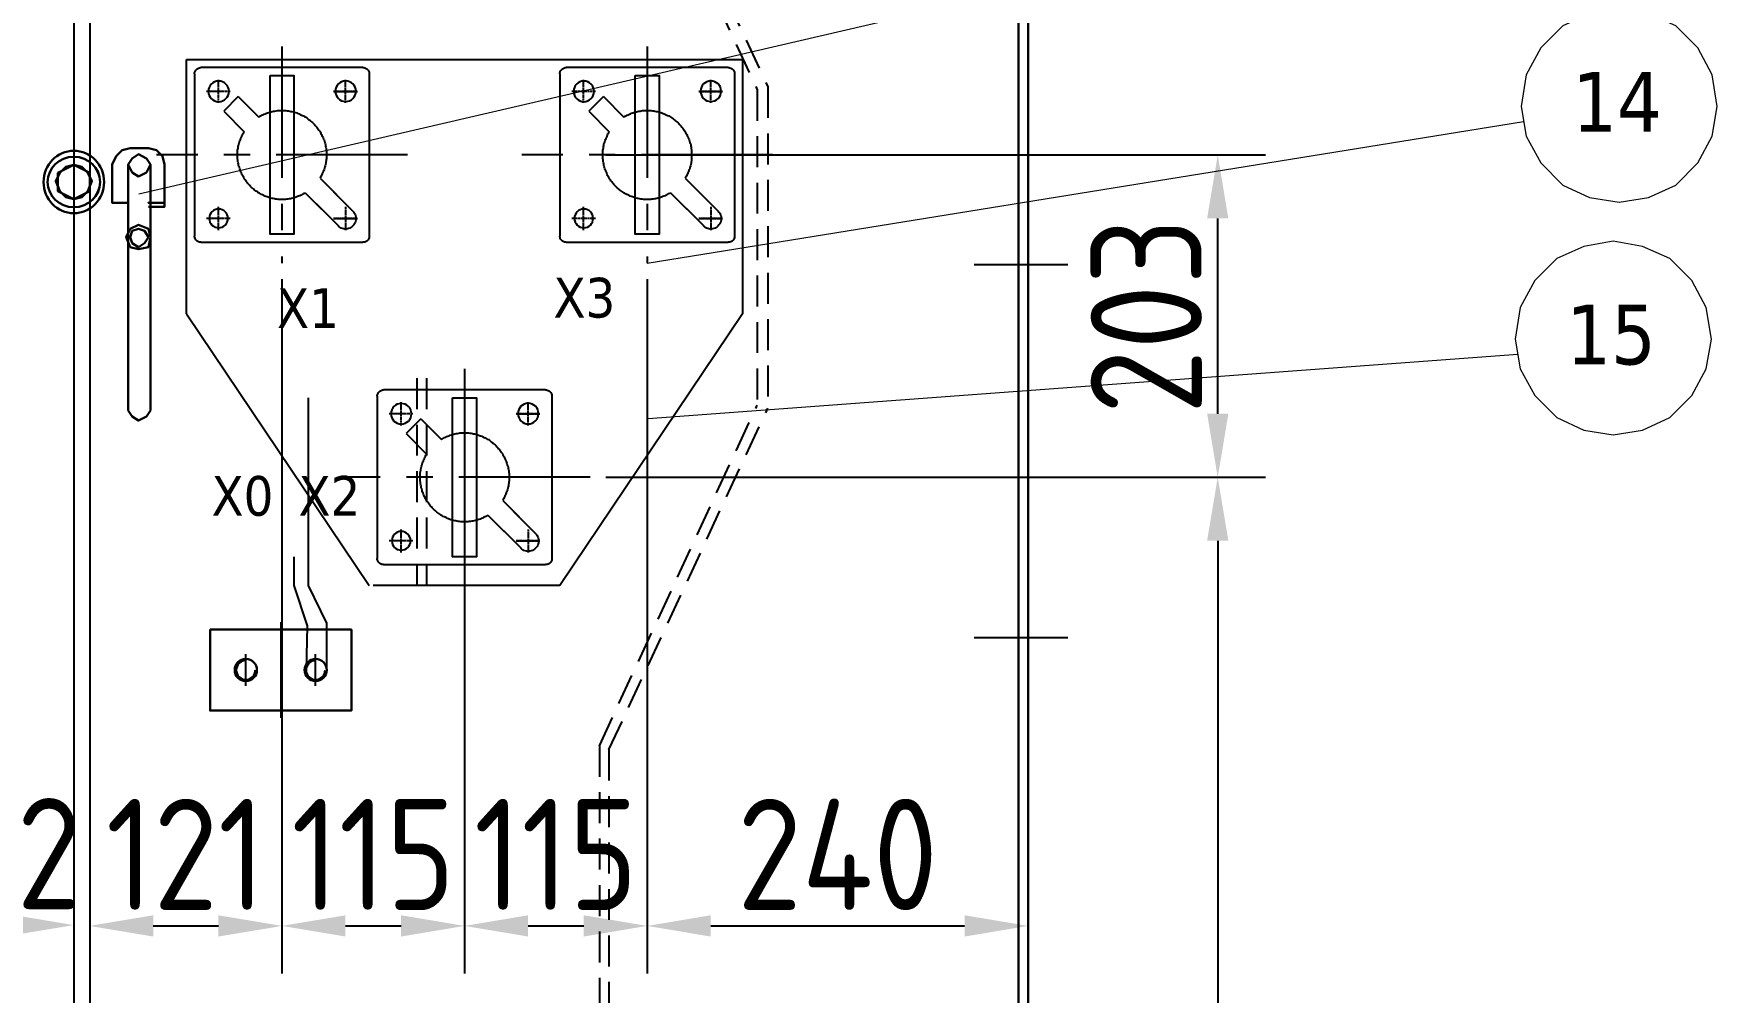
# Model space of a CAD drawing. Header units: millimetres. Extents: x 208456 to 224154, y -159503 to -153953.
# Drawn here: x 218347 to 219407, y -156189 to -155585 of the extents above; entities that cross this region are included whole.
import ezdxf

# ---------------------------------------------------------------- set-up
doc = ezdxf.new("R2010")
doc.units = ezdxf.units.MM
doc.header["$LTSCALE"] = 13
doc.linetypes.add('CENTERX2', pattern=[101.6, 63.5, -12.7, 12.7, -12.7])
doc.linetypes.add('DASHED', pattern=[0.75, 0.5, -0.25])
for name, color, linetype in [('1', 4, 'Continuous'), ('2细线层', 4, 'Continuous'), ('4虚线层', 6, 'DASHED'), ('粗实线', 4, 'Continuous')]:
    doc.layers.add(name, color=color, linetype=linetype)
doc.layers.add('标注、文本', color=3, linetype='Continuous', lineweight=25)
doc.layers.add('铁心', color=3, linetype='Continuous', lineweight=0)
doc.styles.get("Standard").update_dxf_attribs({"font": 'gbenor.shx', "bigfont": 'gbcbig.shx'})
doc.styles.add('Tahoma$001', font='tahoma.ttf', dxfattribs={"height": 2.159784})
doc.dimstyles.new('1-15', dxfattribs={"dimscale": 20, "dimtxt": 3.5, "dimasz": 2, "dimexe": 1.5, "dimexo": 0.5, "dimgap": 0.5, "dimtad": 1, "dimtoh": 1, "dimdec": 1, "dimdsep": 46, "dimtxsty": 'Standard', "dimcen": 2.5, "dimclrd": 3, "dimclre": 3, "dimclrt": 3, "dimadec": 0, "dimazin": 2, "dimtfac": 1, "dimtdec": 1, "dimtmove": 0, "dimatfit": 2, "dimfxl": 1, "dimarcsym": 0})

# ---------------------------------------------------------------- blocks, each defined once
blk = doc.blocks.new('A$C5EF15113')
at = {"layer": '1', "color": 1, "linetype": 'CENTERX2', "lineweight": -3, "ltscale": 0.1}
for p, q in [((79, 136.4), (79, 0)), ((0, 68.2), (158, 68.2))]:
    blk.add_line(p, q, dxfattribs=at)
at = {"layer": '2细线层'}
for points in [[(28, 123.2), (27.4, 123.2), (26.9, 123.1), (26.4, 122.9), (25.9, 122.7), (25.5, 122.4), (25.1, 122), (24.7, 121.6), (24.4, 121.2), (24.3, 120.7), (24.1, 120.2), (24, 119.8), (24, 119.2)], [(24, 119.2), (24, 17.1)], [(28, 123.2), (130, 123.2)], [(134, 119.2), (134, 119.8), (133.9, 120.2), (133.7, 120.7), (133.5, 121.2), (133.2, 121.6), (132.8, 122), (132.4, 122.4), (132, 122.7), (131.5, 122.9), (131, 123.1), (130.6, 123.2), (130, 123.2)], [(134, 119.2), (134, 17.1)], [(32.5, 108.2), (31.5, 108.2)], [(31.6, 108.2), (32.6, 108.2)], [(33, 108.2), (32.7, 108.2)], [(32.8, 108.2), (33.1, 108.2)], [(34.5, 108.2), (33.2, 108.2)], [(33.3, 108.2), (34.6, 108.2)], [(35, 108.2), (34.8, 108.2)], [(34.9, 108.2), (35.1, 108.2)], [(36.5, 108.2), (35.3, 108.2)], [(35.4, 108.2), (36.6, 108.2)], [(37, 108.2), (36.7, 108.2)], [(36.8, 108.2), (37.1, 108.2)], [(37.3, 108.2), (38.6, 108.2)], [(38.5, 108.2), (37.3, 108.2)], [(39, 108.2), (38.8, 108.2)], [(38.9, 108.2), (39.1, 108.2)], [(39, 114.6), (39, 115.5)], [(39, 114.6), (39, 115.5)], [(39, 114.1), (39, 114.3)], [(39, 114.1), (39, 114.3)], [(39, 112.6), (39, 113.8)], [(39, 112.6), (39, 113.8)], [(39, 112.1), (39, 112.3)], [(39, 112.1), (39, 112.3)], [(39, 110.6), (39, 111.9)], [(39, 110.6), (39, 111.9)], [(39, 110.1), (39, 110.3)], [(39, 110.1), (39, 110.3)], [(39, 108.5), (39, 109.8)], [(39, 108.5), (39, 109.8)], [(39, 108.1), (39, 108.4)], [(39, 108.1), (39, 108.4)], [(39, 106.6), (39, 107.9)], [(39, 106.6), (39, 107.9)], [(39, 106.1), (39, 106.3)], [(39, 106.1), (39, 106.3)], [(40.5, 108.2), (39.3, 108.2)], [(39.4, 108.2), (40.6, 108.2)], [(41, 108.2), (40.7, 108.2)], [(40.8, 108.2), (41.1, 108.2)], [(42.5, 108.2), (41.3, 108.2)], [(41.4, 108.2), (42.6, 108.2)], [(43.1, 108.2), (42.8, 108.2)], [(42.9, 108.2), (43.2, 108.2)], [(43.3, 108.2), (44.6, 108.2)], [(44.5, 108.2), (43.3, 108.2)], [(44.8, 108.2), (45.1, 108.2)], [(45, 108.2), (44.8, 108.2)], [(46.4, 108.2), (45.3, 108.2)], [(45.4, 108.2), (46.5, 108.2)], [(111.6, 108.2), (112.6, 108.2)], [(112.9, 108.2), (113.1, 108.2)], [(113.4, 108.2), (114.7, 108.2)], [(114.9, 108.2), (115.2, 108.2)], [(115.5, 108.2), (116.6, 108.2)], [(116.9, 108.2), (117.2, 108.2)], [(117.4, 108.2), (118.7, 108.2)], [(119, 114.6), (119, 115.5)], [(119, 114.1), (119, 114.3)], [(119, 112.5), (119, 113.8)], [(119, 112.1), (119, 112.3)], [(119, 110.6), (119, 111.9)], [(119, 110.1), (119, 110.3)], [(119, 108.5), (119, 109.8)], [(119, 108.1), (119, 108.4)], [(119, 108.2), (119.2, 108.2)], [(119, 106.6), (119, 107.9)], [(119, 106.1), (119, 106.3)], [(119.5, 108.2), (120.6, 108.2)], [(120.9, 108.2), (121.2, 108.2)], [(121.4, 108.2), (122.7, 108.2)], [(123, 108.2), (123.2, 108.2)], [(123.4, 108.2), (124.7, 108.2)], [(124.9, 108.2), (125.2, 108.2)], [(125.4, 108.2), (126.5, 108.2)], [(39, 104.6), (39, 105.8)], [(39, 104.6), (39, 105.8)], [(39, 104.1), (39, 104.4)], [(39, 104.1), (39, 104.4)], [(39, 102.6), (39, 103.9)], [(39, 102.6), (39, 103.9)], [(39, 102.1), (39, 102.3)], [(39, 102.1), (39, 102.3)], [(39, 100.9), (39, 101.8)], [(39, 100.9), (39, 101.8)], [(93.6, 92), (92.9, 92.5), (92.3, 92.8), (91.6, 93.2), (90.9, 93.5), (90.2, 93.8), (89.5, 94.1), (88.8, 94.4), (88.1, 94.7), (87.3, 94.9), (86.5, 95.1), (85.7, 95.4), (85.1, 95.5), (84.3, 95.7), (83.5, 95.8), (82.7, 96), (81.9, 96.1), (81.2, 96.1), (80.4, 96.2), (79.6, 96.2), (78.8, 96.2), (78, 96.2), (77.3, 96.2), (76.5, 96.1), (75.7, 96), (74.9, 95.9), (74.1, 95.8), (73.4, 95.6), (72.7, 95.5), (71.9, 95.3), (71.1, 95.1), (70.3, 94.8), (69.7, 94.6), (68.9, 94.3), (68.2, 94), (67.5, 93.7), (66.7, 93.3), (66.1, 93.1), (65.4, 92.7), (64.7, 92.3), (64, 91.9), (63.4, 91.5), (62.7, 91), (62.2, 90.5), (61.5, 90), (60.9, 89.5), (60.3, 89.1), (59.7, 88.6), (59.1, 88), (58.6, 87.4), (58.1, 86.8), (57.6, 86.2), (57.1, 85.6), (56.6, 85.1), (56.1, 84.4), (55.7, 83.8), (55.2, 83.1), (54.8, 82.4), (54.5, 81.7), (54.1, 81.1), (53.8, 80.4), (53.4, 79.7), (53.1, 79), (52.8, 78.2), (52.5, 77.6), (52.3, 76.8), (52.1, 76), (51.8, 75.3), (51.6, 74.5), (51.5, 73.8), (51.3, 73), (51.2, 72.2), (51.1, 71.4), (51, 70.6), (51, 69.9), (51, 69.1), (51, 68.3), (51, 67.5), (51, 66.7), (51, 66), (51.1, 65.2), (51.1, 64.4), (51.3, 63.7), (51.4, 62.9), (51.6, 62.2), (51.7, 61.4), (52, 60.6), (52.2, 59.9), (52.4, 59.1), (52.7, 58.4), (53, 57.7), (53.3, 57), (53.6, 56.2), (54, 55.5), (54.3, 54.9), (54.7, 54.2), (55, 53.5)], [(106.6, 104.9), (93.6, 92)], [(115.7, 95.7), (102.9, 82.8)], [(106.6, 104.9), (115.7, 95.7)], [(119, 104.6), (119, 105.8)], [(119, 104.1), (119, 104.4)], [(119, 102.6), (119, 103.8)], [(119, 102), (119, 102.3)], [(119, 100.9), (119, 101.8)], [(64.3, 44.3), (65, 43.9), (65.7, 43.6), (66.3, 43.2), (67, 42.8), (67.7, 42.5), (68.5, 42.2), (69.2, 41.9), (70, 41.6), (70.6, 41.4), (71.4, 41.2), (72.2, 41), (72.9, 40.8), (73.7, 40.6), (74.4, 40.5), (75.2, 40.4), (76, 40.3), (76.8, 40.2), (77.6, 40.1), (78.3, 40.1), (79.1, 40.1), (79.9, 40.1), (80.7, 40.2), (81.4, 40.2), (82.2, 40.3), (83, 40.4), (83.8, 40.5), (84.6, 40.7), (85.2, 40.8), (86, 41), (86.8, 41.2), (87.6, 41.5), (88.3, 41.7), (89.1, 42), (89.7, 42.3), (90.4, 42.6), (91.2, 43), (91.9, 43.3), (92.6, 43.6), (93.2, 44), (93.9, 44.4), (94.5, 44.9), (95.2, 45.3), (95.9, 45.8), (96.5, 46.3), (97, 46.8), (97.6, 47.3), (98.2, 47.7), (98.8, 48.3), (99.3, 48.9), (99.9, 49.5), (100.4, 50.1), (100.8, 50.7), (101.3, 51.3), (101.8, 51.9), (102.2, 52.5), (102.7, 53.2), (103.1, 53.9), (103.5, 54.6), (103.9, 55.2), (104.2, 55.9), (104.5, 56.6), (104.8, 57.4), (105.1, 58.1), (105.4, 58.8), (105.6, 59.5), (105.8, 60.3), (106.1, 61), (106.3, 61.8), (106.4, 62.6), (106.6, 63.3), (106.7, 64.1), (106.8, 64.9), (106.9, 65.7), (107, 66.5), (107, 67.2), (107, 68), (107, 68.8), (107, 69.6), (106.9, 70.3), (106.9, 71.1), (106.8, 71.9), (106.6, 72.6), (106.5, 73.4), (106.3, 74.1), (106.2, 74.9), (106, 75.7), (105.7, 76.4), (105.5, 77.2), (105.2, 77.9), (104.9, 78.6), (104.6, 79.3), (104.3, 80.1), (104, 80.8), (103.7, 81.5), (103.3, 82.1), (102.9, 82.8)], [(55, 53.5), (34.3, 32.7)], [(64.3, 44.3), (43.4, 23.5)], [(48.3, 46.8), (44.8, 43.3)], [(34.3, 32.7), (33.8, 32.2), (33.3, 31.6), (33, 30.8), (32.7, 30.1), (32.5, 29.3), (32.4, 28.5), (32.4, 27.8), (32.5, 27), (32.6, 26.2), (32.9, 25.4), (33.3, 24.7), (33.8, 24.1), (34.3, 23.5), (34.9, 23), (35.6, 22.5), (36.2, 22.1), (37, 21.8), (37.8, 21.6), (38.6, 21.5), (39.4, 21.5), (40.1, 21.6), (40.9, 21.8), (41.7, 22.1), (42.4, 22.5), (43, 23), (43.6, 23.5)], [(39, 35.4), (39, 34.5)], [(39, 35.4), (39, 34.5)], [(39, 34.2), (39, 34)], [(39, 34.2), (39, 34)], [(39, 33.7), (39, 32.4)], [(39, 33.7), (39, 32.4)], [(39, 32.2), (39, 32)], [(39, 32.2), (39, 32)], [(57.5, 37.5), (52, 32.1)], [(119, 34.5), (119, 35.4)], [(119, 34), (119, 34.2)], [(119, 32.4), (119, 33.7)], [(119, 32), (119, 32.2)], [(32.5, 28.2), (31.5, 28.2)], [(31.6, 28.2), (32.6, 28.2)], [(33, 28.2), (32.7, 28.2)], [(32.8, 28.2), (33.1, 28.2)], [(34.5, 28.2), (33.2, 28.2)], [(33.3, 28.2), (34.6, 28.2)], [(35, 28.2), (34.8, 28.2)], [(34.9, 28.2), (35.1, 28.2)], [(36.5, 28.2), (35.3, 28.2)], [(35.4, 28.2), (36.6, 28.2)], [(37, 28.2), (36.7, 28.2)], [(36.8, 28.2), (37.1, 28.2)], [(37.3, 28.2), (38.6, 28.2)], [(38.5, 28.2), (37.3, 28.2)], [(39, 28.2), (38.8, 28.2)], [(38.9, 28.2), (39.1, 28.2)], [(39, 31.8), (39, 30.5)], [(39, 31.8), (39, 30.5)], [(39, 30.2), (39, 30)], [(39, 30.2), (39, 30)], [(39, 29.7), (39, 28.4)], [(39, 29.7), (39, 28.4)], [(39, 28.3), (39, 28)], [(39, 28.3), (39, 28)], [(39, 28.2), (39.1, 28.1)], [(39, 27.8), (39, 26.5)], [(39, 27.8), (39, 26.5)], [(39, 26.2), (39, 26)], [(39, 26.2), (39, 26)], [(39, 25.7), (39, 24.5)], [(39, 25.7), (39, 24.5)], [(39, 24.3), (39, 24)], [(39, 24.3), (39, 24)], [(39, 23.8), (39, 22.5)], [(39, 23.8), (39, 22.5)], [(39, 22.2), (39, 22)], [(39, 22.2), (39, 22)], [(39, 21.7), (39, 20.8)], [(39, 21.7), (39, 20.8)], [(40.5, 28.2), (39.3, 28.2)], [(39.4, 28.2), (40.6, 28.2)], [(41, 28.2), (40.7, 28.2)], [(40.8, 28.2), (41.1, 28.2)], [(42.5, 28.2), (41.3, 28.2)], [(41.4, 28.2), (42.6, 28.2)], [(43.1, 28.2), (42.8, 28.2)], [(42.9, 28.2), (43.2, 28.2)], [(43.3, 28.2), (44.6, 28.2)], [(44.5, 28.2), (43.3, 28.2)], [(44.8, 28.2), (45.1, 28.2)], [(45, 28.2), (44.8, 28.2)], [(46.4, 28.2), (45.3, 28.2)], [(45.4, 28.2), (46.5, 28.2)], [(111.6, 28.1), (112.6, 28.1)], [(112.9, 28.1), (113.1, 28.1)], [(113.4, 28.1), (114.7, 28.1)], [(114.9, 28.1), (115.2, 28.1)], [(115.5, 28.1), (116.6, 28.1)], [(116.9, 28.1), (117.2, 28.1)], [(117.4, 28.1), (118.7, 28.1)], [(119, 30.5), (119, 31.8)], [(119, 30), (119, 30.2)], [(119, 28.4), (119, 29.7)], [(119, 28), (119, 28.3)], [(119, 28.1), (119.2, 28.1)], [(119, 26.5), (119, 27.8)], [(119, 26), (119, 26.2)], [(119, 24.5), (119, 25.7)], [(119, 24), (119, 24.3)], [(119, 22.5), (119, 23.8)], [(119, 22), (119, 22.2)], [(119, 20.8), (119, 21.7)], [(119.5, 28.1), (120.6, 28.1)], [(120.9, 28.1), (121.2, 28.1)], [(121.4, 28.1), (122.7, 28.1)], [(123, 28.1), (123.2, 28.1)], [(123.4, 28.1), (124.7, 28.1)], [(124.9, 28.1), (125.2, 28.1)], [(125.4, 28.1), (126.5, 28.1)], [(24, 17.1), (24, 16.6), (24.1, 16.1), (24.3, 15.6), (24.4, 15.1), (24.7, 14.7), (25.1, 14.3), (25.5, 13.9), (25.9, 13.6), (26.4, 13.4), (26.9, 13.2), (27.4, 13.2), (28, 13.2)], [(130, 13.2), (28, 13.2)], [(130, 13.2), (130.6, 13.2), (131, 13.2), (131.5, 13.4), (132, 13.6), (132.4, 13.9), (132.8, 14.3), (133.2, 14.7), (133.5, 15.1), (133.7, 15.6), (133.9, 16.1), (134, 16.6), (134, 17.1)]]:
    blk.add_lwpolyline(points, dxfattribs=at)
for centre, radius in [((38.9, 108.3), 6.48), ((118.9, 108.2), 6.48), ((118.9, 28.2), 5.9)]:
    blk.add_circle(centre, radius, dxfattribs=at)
blk = doc.blocks.new('A$C3970166B')
at = {"layer": '标注、文本', "color": 4, "lineweight": 30}
for points in [[(20.32, 13.55), (18.63, 16.93), (16.09, 19.47), (12.7, 20.32), (9.31, 19.47), (6.77, 16.93), (5.08, 13.55), (6.77, 9.31), (9.31, 6.77), (12.7, 5.93), (16.09, 6.77), (18.63, 9.31)], [(19.47, 16.93), (12.7, 20.32), (5.93, 16.93), (5.93, 9.31), (12.7, 5.93), (19.47, 9.31)]]:
    blk.add_lwpolyline(points, close=True, dxfattribs=at)
for major_axis, ratio in [((0, 13.12), 0.967742), ((-11.01, 0), 0.961538)]:
    blk.add_ellipse((12.7, 13.12), major_axis=major_axis, ratio=ratio, start_param=0, end_param=6.283185, dxfattribs=at)
blk = doc.blocks.new('*D1655')
at = {"layer": 'Defpoints', "color": 0, "lineweight": -3, "transparency": 16777216}
for p in [(218270.3, -155989.4), (218372.3, -155989.4), (218372.3, -156146.8)]:
    blk.add_point(p, dxfattribs=at)
at = {"layer": '标注、文本', "color": 3, "lineweight": -2, "transparency": 16777216}
for p, q in [((218270.3, -155999.4), (218270.3, -156176.8)), ((218372.3, -155999.4), (218372.3, -156176.8)), ((218310.3, -156146.8), (218332.3, -156146.8))]:
    blk.add_line(p, q, dxfattribs=at)
at = {"layer": '标注、文本', "color": 3, "lineweight": -3, "transparency": 16777216}
for points in [[(218310.3, -156140.1), (218310.3, -156153.4), (218270.3, -156146.8)], [(218332.3, -156140.1), (218332.3, -156153.4), (218372.3, -156146.8)]]:
    blk.add_solid(points, dxfattribs=at)
at = {"layer": '标注、文本', "color": 3, "transparency": 16777216, "insert": (218321.3, -156101.8), "char_height": 70, "attachment_point": 5}
blk.add_mtext('102', dxfattribs=at)
blk = doc.blocks.new('*D1656')
at = {"layer": 'Defpoints', "color": 0, "lineweight": -3, "transparency": 16777216}
for p in [(218503.4, -155730), (218618.4, -155796.6), (218618.4, -156147.3)]:
    blk.add_point(p, dxfattribs=at)
at = {"layer": '标注、文本', "color": 3, "lineweight": -2, "transparency": 16777216}
for p, q in [((218503.4, -155740), (218503.4, -156177.3)), ((218618.4, -155806.6), (218618.4, -156177.3)), ((218543.4, -156147.3), (218578.4, -156147.3))]:
    blk.add_line(p, q, dxfattribs=at)
at = {"layer": '标注、文本', "color": 3, "lineweight": -3, "transparency": 16777216}
for points in [[(218543.4, -156140.6), (218543.4, -156154), (218503.4, -156147.3)], [(218578.4, -156140.6), (218578.4, -156154), (218618.4, -156147.3)]]:
    blk.add_solid(points, dxfattribs=at)
at = {"layer": '标注、文本', "color": 3, "transparency": 16777216, "insert": (218560.9, -156102.3), "char_height": 70, "attachment_point": 5}
blk.add_mtext('115', dxfattribs=at)
blk = doc.blocks.new('*D1657')
at = {"layer": 'Defpoints', "color": 0, "lineweight": -3, "transparency": 16777216}
for p in [(218733.4, -155730), (218618.4, -155796.6), (218733.4, -156147.3)]:
    blk.add_point(p, dxfattribs=at)
at = {"layer": '标注、文本', "color": 3, "lineweight": -2, "transparency": 16777216}
for p, q in [((218733.4, -155740), (218733.4, -156177.3)), ((218618.4, -155806.6), (218618.4, -156177.3)), ((218658.4, -156147.3), (218693.4, -156147.3))]:
    blk.add_line(p, q, dxfattribs=at)
at = {"layer": '标注、文本', "color": 3, "lineweight": -3, "transparency": 16777216}
for points in [[(218658.4, -156140.6), (218658.4, -156154), (218618.4, -156147.3)], [(218693.4, -156140.6), (218693.4, -156154), (218733.4, -156147.3)]]:
    blk.add_solid(points, dxfattribs=at)
at = {"layer": '标注、文本', "color": 3, "transparency": 16777216, "insert": (218675.9, -156102.3), "char_height": 70, "attachment_point": 5}
blk.add_mtext('115', dxfattribs=at)
blk = doc.blocks.new('*D1658')
at = {"layer": 'Defpoints', "color": 0, "lineweight": -3, "transparency": 16777216}
for p in [(218733.4, -155730), (218973.3, -155730), (218973.3, -156147.3)]:
    blk.add_point(p, dxfattribs=at)
at = {"layer": '标注、文本', "color": 3, "lineweight": -2, "transparency": 16777216}
for p, q in [((218733.4, -155740), (218733.4, -156177.3)), ((218973.3, -155740), (218973.3, -156177.3)), ((218773.4, -156147.3), (218933.3, -156147.3))]:
    blk.add_line(p, q, dxfattribs=at)
at = {"layer": '标注、文本', "color": 3, "lineweight": -3, "transparency": 16777216}
for points in [[(218773.4, -156140.6), (218773.4, -156154), (218733.4, -156147.3)], [(218933.3, -156140.6), (218933.3, -156154), (218973.3, -156147.3)]]:
    blk.add_solid(points, dxfattribs=at)
at = {"layer": '标注、文本', "color": 3, "transparency": 16777216, "insert": (218853.3, -156102.3), "char_height": 70, "attachment_point": 5}
blk.add_mtext('240', dxfattribs=at)
blk = doc.blocks.new('*D1660')
at = {"layer": 'Defpoints', "color": 0, "lineweight": -3, "transparency": 16777216}
for p in [(218697.4, -155864.8), (218697.4, -156646.7), (219092.7, -156646.7)]:
    blk.add_point(p, dxfattribs=at)
at = {"layer": '标注、文本', "color": 3, "lineweight": -2, "transparency": 16777216}
for p, q in [((218707.4, -155864.8), (219122.7, -155864.8)), ((219092.7, -155904.8), (219092.7, -156606.7)), ((218707.4, -156646.7), (219122.7, -156646.7))]:
    blk.add_line(p, q, dxfattribs=at)
at = {"layer": '标注、文本', "color": 3, "lineweight": -3, "transparency": 16777216}
for points in [[(219086, -155904.8), (219099.4, -155904.8), (219092.7, -155864.8)], [(219086, -156606.7), (219099.4, -156606.7), (219092.7, -156646.7)]]:
    blk.add_solid(points, dxfattribs=at)
at = {"layer": '标注、文本', "color": 3, "transparency": 16777216, "insert": (219047.7, -156255.8), "char_height": 70, "attachment_point": 5, "rotation": 90}
blk.add_mtext('782', dxfattribs=at)
blk = doc.blocks.new('*D1661')
at = {"layer": 'Defpoints', "color": 0, "lineweight": -3, "transparency": 16777216}
for p in [(218697.4, -155661.8), (219092.7, -155661.8), (218697.4, -155864.8)]:
    blk.add_point(p, dxfattribs=at)
at = {"layer": '标注、文本', "color": 3, "lineweight": -2, "transparency": 16777216}
for p, q in [((218707.4, -155661.8), (219122.7, -155661.8)), ((219092.7, -155824.8), (219092.7, -155701.8)), ((218707.4, -155864.8), (219122.7, -155864.8))]:
    blk.add_line(p, q, dxfattribs=at)
at = {"layer": '标注、文本', "color": 3, "lineweight": -3, "transparency": 16777216}
for points in [[(219086, -155701.8), (219099.4, -155701.8), (219092.7, -155661.8)], [(219086, -155824.8), (219099.4, -155824.8), (219092.7, -155864.8)]]:
    blk.add_solid(points, dxfattribs=at)
at = {"layer": '标注、文本', "color": 3, "transparency": 16777216, "insert": (219047.7, -155763.3), "char_height": 70, "attachment_point": 5, "rotation": 90}
blk.add_mtext('203', dxfattribs=at)
blk = doc.blocks.new('*D1642')
at = {"layer": 'Defpoints', "color": 0, "lineweight": -3, "transparency": 16777216}
for p in [(218382.3, -156045.9), (218503.4, -156045.9), (218503.4, -156147.3)]:
    blk.add_point(p, dxfattribs=at)
at = {"layer": '标注、文本', "color": 3, "lineweight": -2, "transparency": 16777216}
for p, q in [((218382.3, -156055.9), (218382.3, -156177.3)), ((218503.4, -156055.9), (218503.4, -156177.3)), ((218422.3, -156147.3), (218463.4, -156147.3))]:
    blk.add_line(p, q, dxfattribs=at)
at = {"layer": '标注、文本', "color": 3, "lineweight": -3, "transparency": 16777216}
for points in [[(218422.3, -156140.6), (218422.3, -156154), (218382.3, -156147.3)], [(218463.4, -156140.6), (218463.4, -156154), (218503.4, -156147.3)]]:
    blk.add_solid(points, dxfattribs=at)
at = {"layer": '标注、文本', "color": 3, "transparency": 16777216, "insert": (218442.8, -156102.3), "char_height": 70, "attachment_point": 5}
blk.add_mtext('121', dxfattribs=at)

msp = doc.modelspace()

# ---------------------------------------------------------------- linework, layer by layer
at = {"layer": '1', "color": 1, "linetype": 'CENTERX2', "lineweight": -3, "ltscale": 0.1}
for p, q in [((218998.326, -155730.94), (218939.326, -155730.94)), ((218502.613, -155956.043), (218502.613, -156016.318)), ((218998.326, -155965.94), (218939.326, -155965.94)), ((218480.613, -155996.189), (218480.613, -155976.172)), ((218524.613, -155996.189), (218524.613, -155976.172))]:
    msp.add_line(p, q, dxfattribs=at)
at = {"layer": '4虚线层', "ltscale": 3}
for p, q in [((218709.326, -155403.934), (218809.374, -155618.983)), ((218709.326, -155403.934), (218809.374, -155618.983)), ((218703.326, -155406.419), (218802.682, -155620.776)), ((218802.682, -155620.776), (218802.682, -155819.463)), ((218809.374, -155618.983), (218809.374, -155821.256)), ((218588.326, -155802.415), (218588.326, -155932.988)), ((218594.326, -155802.415), (218594.326, -155932.988)), ((218703.326, -156033.82), (218802.682, -155819.463)), ((218709.326, -156036.305), (218809.374, -155821.256)), ((218703.326, -156033.82), (218703.326, -156540.74)), ((218709.326, -156036.305), (218709.326, -156540.74))]:
    msp.add_line(p, q, dxfattribs=at)
at = {"layer": '标注、文本'}
for p, q in [((218372.326, -155012.713), (218372.326, -156540.74)), ((218382.326, -155012.713), (218382.326, -156540.74)), ((218443.374, -155601.783), (218793.374, -155601.783)), ((218443.374, -155761.783), (218443.374, -155601.783)), ((218793.374, -155601.783), (218793.374, -155761.783)), ((218443.374, -155761.783), (218558.374, -155932.988)), ((218793.374, -155761.783), (218678.374, -155932.988)), ((218519.837, -155814.783), (218519.837, -155932.988)), ((218510.874, -155914.783), (218510.874, -155932.988)), ((218510.874, -155932.988), (218519.261, -155958.393)), ((218519.837, -155932.988), (218531.394, -155956.698)), ((218678.374, -155932.988), (218560.874, -155932.988)), ((218531.394, -155956.698), (218531.394, -155987.917)), ((218519.261, -155958.393), (218518.613, -155986.181))]:
    msp.add_line(p, q, dxfattribs=at)
at = {"layer": '标注、文本', "color": 4, "lineweight": 30}
for points in [[(218407.886, -155657.608), (218402.806, -155658.878), (218398.996, -155662.688), (218396.456, -155667.768)], [(218407.886, -155657.608), (218419.316, -155657.608)], [(218429.476, -155667.768), (218428.206, -155662.688), (218424.396, -155658.878), (218419.316, -155657.608)], [(218406.616, -155691.898), (218396.456, -155691.898), (218396.456, -155667.768)], [(218420.586, -155822.708), (218420.586, -155667.768), (218418.046, -155663.958), (218412.966, -155661.418), (218409.156, -155663.958), (218406.616, -155667.768), (218409.156, -155672.848), (218412.966, -155675.388), (218418.046, -155672.848), (218420.586, -155667.768)], [(218406.616, -155667.768), (218406.616, -155822.708)], [(218429.476, -155667.768), (218429.476, -155691.898), (218419.316, -155691.898), (218429.476, -155691.898), (218429.476, -155694.438), (218419.316, -155694.438)], [(218406.616, -155822.708), (218409.156, -155826.518), (218412.966, -155829.058), (218418.046, -155826.518), (218420.586, -155822.708)]]:
    msp.add_lwpolyline(points, dxfattribs=at)
for points in [[(218383.756, -155678.227), (218381.216, -155673.147), (218377.406, -155669.337), (218372.326, -155668.067), (218367.246, -155669.337), (218363.436, -155673.147), (218360.896, -155678.227), (218363.436, -155684.577), (218367.246, -155688.387), (218372.326, -155689.657), (218377.406, -155688.387), (218381.216, -155684.577)], [(218382.486, -155673.147), (218372.326, -155668.067), (218362.166, -155673.147), (218362.166, -155684.577), (218372.326, -155689.657), (218382.486, -155684.577)], [(218420.586, -155713.488), (218419.316, -155708.408), (218412.966, -155705.868), (218407.886, -155708.408), (218405.346, -155713.488), (218407.886, -155719.838), (218412.966, -155721.108), (218419.316, -155719.838)], [(218419.316, -155713.488), (218416.776, -155709.678), (218412.966, -155708.408), (218409.156, -155709.678), (218407.886, -155713.488), (218409.156, -155717.298), (218412.966, -155719.838), (218416.776, -155717.298)], [(218458.113, -155960.681), (218547.113, -155960.681), (218547.113, -156011.681), (218458.113, -156011.681)]]:
    msp.add_lwpolyline(points, close=True, dxfattribs=at)
for centre in [(218480.613, -155986.181), (218524.613, -155986.181)]:
    msp.add_circle(centre, 7, dxfattribs=at)
at = {"layer": '标注、文本'}
for centre in [(218480.613, -155986.181), (218524.613, -155986.181)]:
    msp.add_arc(centre, 6, 90, 0, dxfattribs=at)
at = {"layer": '标注、文本', "color": 4, "lineweight": 30}
for major_axis, ratio in [((0, 19.685), 0.967742), ((-16.51, 0), 0.961538)]:
    msp.add_ellipse((218372.326, -155678.862), major_axis=major_axis, ratio=ratio, start_param=0, end_param=6.283185, dxfattribs=at)
at = {"layer": '粗实线', "lineweight": 30}
for p, q in [((218967.326, -156540.74), (218967.326, -154996.713)), ((218973.326, -156546.74), (218973.326, -154996.713))]:
    msp.add_line(p, q, dxfattribs=at)
at = {"layer": '粗实线'}
for points in [[(218495.874, -155611.783), (218510.874, -155611.783), (218510.874, -155711.783), (218495.874, -155711.783)], [(218725.874, -155611.783), (218740.874, -155611.783), (218740.874, -155711.783), (218725.874, -155711.783)], [(218610.874, -155814.783), (218625.874, -155814.783), (218625.874, -155914.783), (218610.874, -155914.783)]]:
    msp.add_lwpolyline(points, close=True, dxfattribs=at)
at = {"layer": '铁心'}
for points in [[(218413.312, -155686.398), (219286.911, -155483.603), (219286.911, -155483.603)], [(218733.374, -155729.988), (219285.332, -155640.684), (219285.332, -155640.684)], [(218734.028, -155827.851), (219281.579, -155787.182), (219281.579, -155787.182)]]:
    msp.add_lwpolyline(points, dxfattribs=at)
for points in [[(219407.313, -155631.347), (219404, -155611.469), (219394.965, -155594.301), (219381.11, -155580.446), (219363.942, -155572.917), (219345.57, -155569.604), (219326.896, -155572.917), (219310.03, -155580.446), (219296.175, -155594.301), (219286.838, -155611.469), (219283.827, -155631.347), (219286.838, -155650.021), (219296.175, -155666.887), (219310.03, -155680.742), (219326.896, -155688.573), (219345.57, -155691.585), (219363.942, -155688.573), (219381.11, -155680.742), (219394.965, -155666.887), (219404, -155650.021)], [(219403.56, -155777.845), (219400.247, -155757.967), (219391.211, -155740.799), (219377.357, -155726.944), (219360.189, -155719.415), (219341.816, -155716.101), (219323.143, -155719.415), (219306.276, -155726.944), (219292.422, -155740.799), (219283.085, -155757.967), (219280.073, -155777.845), (219283.085, -155796.519), (219292.422, -155813.385), (219306.276, -155827.24), (219323.143, -155835.071), (219341.816, -155838.082), (219360.189, -155835.071), (219377.357, -155827.24), (219391.211, -155813.385), (219400.247, -155796.519)]]:
    msp.add_lwpolyline(points, close=True, dxfattribs=at)

# ---------------------------------------------------------------- block references
at = {"layer": '标注、文本', "xscale": -1}
for p in [(218582.388, -155729.988), (218812.388, -155729.988), (218697.388, -155932.988)]:
    msp.add_blockref('A$C5EF15113', p, dxfattribs=at)
at = {"layer": '标注、文本', "xscale": 1.5, "yscale": 1.5, "zscale": 1.5}
msp.add_blockref('A$C3970166B', (218353.276, -155698.547), dxfattribs=at)

# ---------------------------------------------------------------- texts
at = {"layer": '标注、文本', "style": 'Tahoma$001'}
for s, p in [('X3', (218674.377, -155764.193)), ('X1', (218500.28, -155770.77)), ('X0', (218459.037, -155888.971)), ('X2', (218513.792, -155888.982))]:
    msp.add_text(s, height=25, dxfattribs=at).set_placement(p)
at = {"layer": '铁心', "style": 'Tahoma$001'}
for s, p in [('14', (219315.93, -155647.199)), ('15', (219312.177, -155793.697))]:
    msp.add_text(s, height=37.5893, dxfattribs=at).set_placement(p)

# ---------------------------------------------------------------- dimensions: what is measured, and where the dimension line sits
at = {"layer": '标注、文本'}
for base, p2, picture, middle in [((219092.7, -155661.783), (218697.388, -155661.783), '*D1661', (219047.7, -155763.283)), ((219092.7, -156646.74), (218697.388, -156646.74), '*D1660', (219047.7, -156255.761))]:
    dim = msp.add_linear_dim(base=base, p1=(218697.388, -155864.783), p2=p2, angle=90, dimstyle='1-15', dxfattribs=at)
    dim.commit()
    dim.dimension.update_dxf_attribs({"geometry": picture, "text_midpoint": middle})
for base, p1, p2, picture, middle in [((218618.374, -156147.296), (218503.374, -155729.988), (218618.374, -155796.577), '*D1656', (218560.874, -156102.296)), ((218733.374, -156147.296), (218618.374, -155796.577), (218733.374, -155729.988), '*D1657', (218675.874, -156102.296)), ((218973.326, -156147.296), (218733.374, -155729.988), (218973.326, -155729.988), '*D1658', (218853.35, -156102.296)), ((218503.374, -156147.296), (218382.326, -156045.946), (218503.374, -156045.946), '*D1642', (218442.85, -156102.296))]:
    dim = msp.add_linear_dim(base=base, p1=p1, p2=p2, dimstyle='1-15', dxfattribs=at)
    dim.commit()
    dim.dimension.update_dxf_attribs({"geometry": picture, "text_midpoint": middle})
dim = msp.add_linear_dim(base=(218372.326, -156146.763), p1=(218270.326, -155989.373), p2=(218372.326, -155989.373), dimstyle='1-15', dxfattribs=at)
dim.commit()
dim.dimension.update_dxf_attribs({"geometry": '*D1655', "text_midpoint": (218321.326, -156146.763), "dimtype": 160})

doc.saveas('drawing.dxf')
